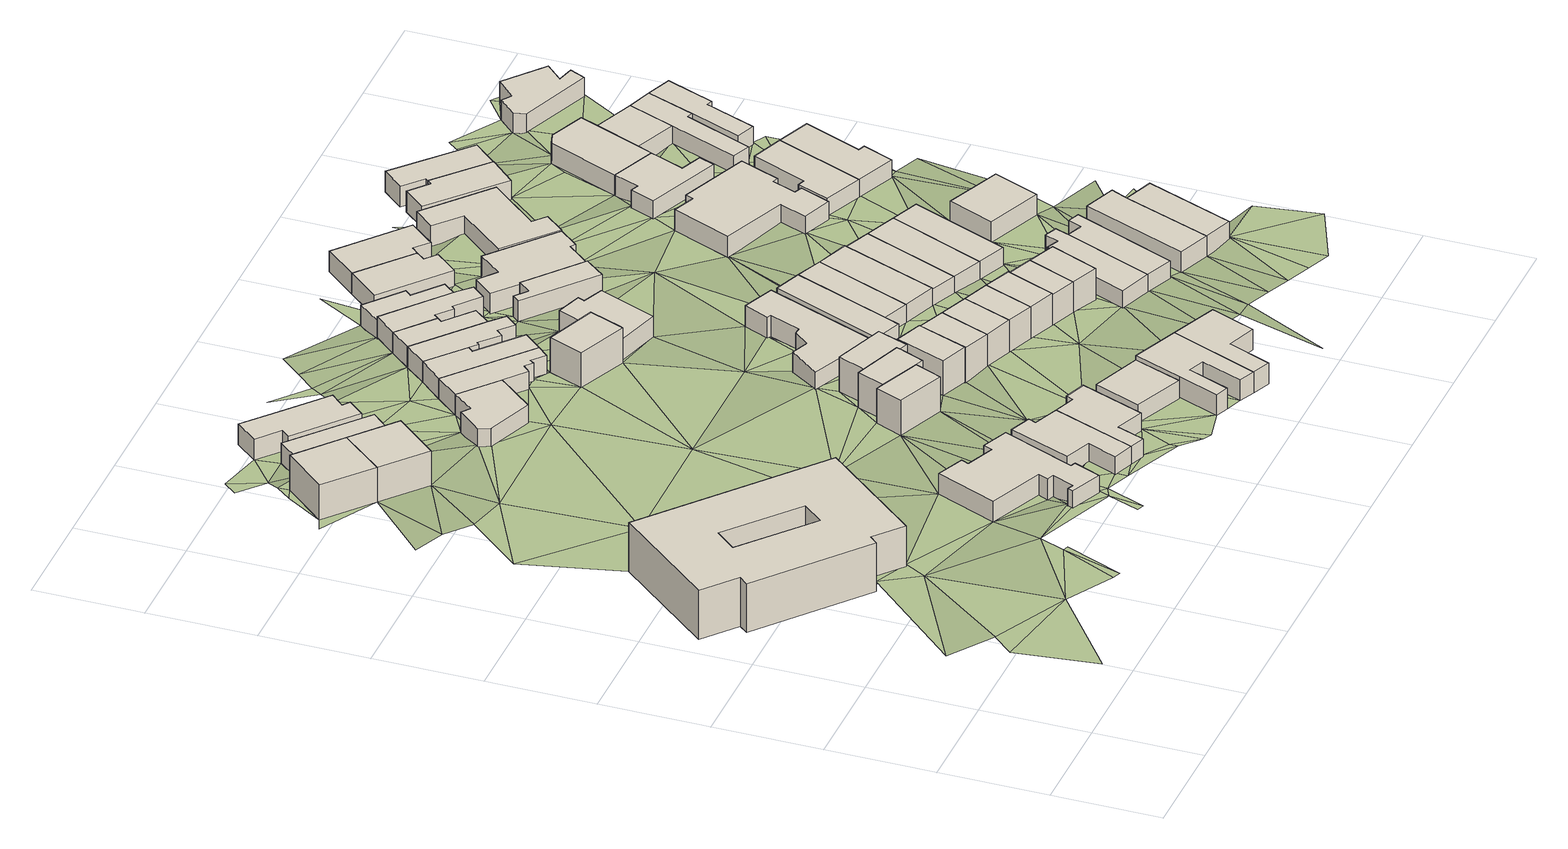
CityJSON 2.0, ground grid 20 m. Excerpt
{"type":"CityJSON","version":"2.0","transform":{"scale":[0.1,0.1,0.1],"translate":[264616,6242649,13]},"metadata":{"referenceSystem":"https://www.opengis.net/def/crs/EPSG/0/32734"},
"CityObjects":{
"building1":{"type":"Building","attributes":{"address":"Greatmore Street Art and Humanities Hub 66 Greatmore Street Woodstock Cape Town","building":"university","building:levels":3,"operator":"Centre for Humanities Research at the University of the Western Cape","building_height":9.7,"plus_code":"4FRW3FC3+4H2","ground_height":16.39,"roof_height":26.09},"geometry":[{"type":"Solid","lod":"1","boundaries":[[[[0,1,2,3]],[[1,4,5,2]],[[4,6,7,5]],[[6,8,9,7]],[[8,10,11,9]],[[10,12,13,11]],[[12,14,15,13]],[[14,0,3,15]],[[16,17,18,19]],[[17,20,21,18]],[[20,22,23,21]],[[22,16,19,23]],[[3,2,5,7,9,11,13,15],[19,18,21,23]],[[14,12,10,8,6,4,1,0],[22,20,17,16]]]]}]},
"building2":{"type":"Building","attributes":{"address":"27 Regent Road Woodstock Cape Town","building":"house","building:levels":2,"building_height":6.9,"plus_code":"4FRW3FC3+9GM","ground_height":15.21,"roof_height":22.11},"geometry":[{"type":"Solid","lod":"1","boundaries":[[[[24,25,26,27]],[[25,28,29,26]],[[28,30,31,29]],[[30,24,27,31]],[[27,26,29,31]],[[30,28,25,24]]]]}]},
"building3":{"type":"Building","attributes":{"address":"2 Ormskirk Street Woodstock Cape Town","building":"house","building:levels":1,"building_height":4.1,"plus_code":"4FRW3F93+XMJ","ground_height":18.58,"roof_height":22.68},"geometry":[{"type":"Solid","lod":"1","boundaries":[[[[32,33,34,35]],[[33,36,37,34]],[[36,38,39,37]],[[38,40,41,39]],[[40,42,43,41]],[[42,44,45,43]],[[44,46,47,45]],[[46,48,49,47]],[[48,50,51,49]],[[50,52,53,51]],[[52,54,55,53]],[[54,56,57,55]],[[56,58,59,57]],[[58,60,61,59]],[[60,62,63,61]],[[62,32,35,63]],[[35,34,37,39,41,43,45,47,49,51,53,55,57,59,61,63]],[[62,60,58,56,54,52,50,48,46,44,42,40,38,36,33,32]]]]}]},
"building4":{"type":"Building","attributes":{"address":"29 Regent Road Woodstock Cape Town","building":"house","building:levels":2,"building_height":6.9,"plus_code":"4FRW3FC3+9G5","ground_height":15.21,"roof_height":22.11},"geometry":[{"type":"Solid","lod":"1","boundaries":[[[[24,30,31,27]],[[30,64,65,31]],[[64,66,67,65]],[[66,24,27,67]],[[27,31,65,67]],[[66,64,30,24]]]]}]},
"building5":{"type":"Building","attributes":{"address":"40 Devon Street Woodstock Cape Town","building":"house","building:levels":1,"building_height":4.1,"plus_code":"4FRW3FC3+9HV","ground_height":14.3,"roof_height":18.4},"geometry":[{"type":"Solid","lod":"1","boundaries":[[[[68,69,70,71]],[[69,72,73,70]],[[72,74,75,73]],[[74,68,71,75]],[[71,70,73,75]],[[74,72,69,68]]]]}]},
"building6":{"type":"Building","attributes":{"address":"2A Ormskirk Street Woodstock Cape Town","building":"house","building:levels":1,"building_height":4.1,"plus_code":"4FRW3F93+XPF","ground_height":18.58,"roof_height":22.68},"geometry":[{"type":"Solid","lod":"1","boundaries":[[[[76,77,78,79]],[[77,80,81,78]],[[80,82,83,81]],[[82,84,85,83]],[[84,86,87,85]],[[86,88,89,87]],[[88,90,91,89]],[[90,76,79,91]],[[79,78,81,83,85,87,89,91]],[[90,88,86,84,82,80,77,76]]]]}]},
"building7":{"type":"Building","attributes":{"address":"38 Devon Street Woodstock Cape Town","building":"house","building:levels":1,"building_height":4.1,"plus_code":"4FRW3FC3+CH9","ground_height":14.3,"roof_height":18.4},"geometry":[{"type":"Solid","lod":"1","boundaries":[[[[92,93,94,95]],[[93,96,97,94]],[[96,98,99,97]],[[98,100,101,99]],[[100,102,103,101]],[[102,104,105,103]],[[104,106,107,105]],[[106,108,109,107]],[[108,92,95,109]],[[95,94,97,99,101,103,105,107,109]],[[108,106,104,102,100,98,96,93,92]]]]}]},
"building8":{"type":"Building","attributes":{"address":"2B Ormskirk Street Woodstock Cape Town","building":"house","building:levels":1,"building_height":4.1,"plus_code":"4FRW3F93+XP9","ground_height":18.6,"roof_height":22.7},"geometry":[{"type":"Solid","lod":"1","boundaries":[[[[77,76,79,78]],[[76,110,111,79]],[[110,112,113,111]],[[112,114,115,113]],[[114,116,117,115]],[[116,118,119,117]],[[118,120,121,119]],[[120,77,78,121]],[[78,79,111,113,115,117,119,121]],[[120,118,116,114,112,110,76,77]]]]}]},
"building9":{"type":"Building","attributes":{"address":"69 Devon Street Woodstock Cape Town","building":"house","building:levels":1,"building_height":4.1,"plus_code":"4FRW3FC3+8J9","ground_height":15.21,"roof_height":19.31},"geometry":[{"type":"Solid","lod":"1","boundaries":[[[[122,123,124,125]],[[123,126,127,124]],[[126,128,129,127]],[[128,130,131,129]],[[130,132,133,131]],[[132,134,135,133]],[[134,122,125,135]],[[125,124,127,129,131,133,135]],[[134,132,130,128,126,123,122]]]]}]},
"building10":{"type":"Building","attributes":{"address":"45B Greatmore Street Woodstock Cape Town","building":"house","building:levels":2,"building_height":6.9,"plus_code":"4FRW3FC3+3PG","ground_height":17.74,"roof_height":24.64},"geometry":[{"type":"Solid","lod":"1","boundaries":[[[[136,137,138,139]],[[137,140,141,138]],[[140,142,143,141]],[[142,144,145,143]],[[144,136,139,145]],[[139,138,141,143,145]],[[144,142,140,137,136]]]]}]},
"building11":{"type":"Building","attributes":{"address":"45A Greatmore Street Woodstock Cape Town","building":"house","building:levels":2,"building_height":6.9,"plus_code":"4FRW3FC3+3PX","ground_height":17.74,"roof_height":24.64},"geometry":[{"type":"Solid","lod":"1","boundaries":[[[[137,136,139,138]],[[136,146,147,139]],[[146,148,149,147]],[[148,150,151,149]],[[150,152,153,151]],[[152,154,155,153]],[[154,137,138,155]],[[138,139,147,149,151,153,155]],[[154,152,150,148,146,136,137]]]]}]},
"building12":{"type":"Building","attributes":{"address":"4 Ormskirk Street Woodstock Cape Town","building":"house","building:levels":1,"building_height":4.1,"plus_code":"4FRW3F93+XQ5","ground_height":18.6,"roof_height":22.7},"geometry":[{"type":"Solid","lod":"1","boundaries":[[[[156,157,158,159]],[[157,160,161,158]],[[160,162,163,161]],[[162,156,159,163]],[[159,158,161,163]],[[162,160,157,156]]]]}]},
"building13":{"type":"Building","attributes":{"address":"65 Devon Street Woodstock Cape Town","building":"house","building:levels":1,"building_height":4.1,"plus_code":"4FRW3FC3+8MG","ground_height":15.21,"roof_height":19.31},"geometry":[{"type":"Solid","lod":"1","boundaries":[[[[164,123,124,165]],[[123,122,125,124]],[[122,166,167,125]],[[166,168,169,167]],[[168,170,171,169]],[[170,172,173,171]],[[172,174,175,173]],[[174,176,177,175]],[[176,164,165,177]],[[165,124,125,167,169,171,173,175,177]],[[176,174,172,170,168,166,122,123,164]]]]}]},
"building14":{"type":"Building","attributes":{"address":"45 Greatmore Street Woodstock Cape Town","building":"house","building:levels":2,"building_height":6.9,"plus_code":"4FRW3FC3+4Q6","ground_height":17.74,"roof_height":24.64},"geometry":[{"type":"Solid","lod":"1","boundaries":[[[[152,150,151,153]],[[150,148,149,151]],[[148,178,179,149]],[[178,180,181,179]],[[180,182,183,181]],[[182,152,153,183]],[[153,151,149,179,181,183]],[[182,180,178,148,150,152]]]]}]},
"building15":{"type":"Building","attributes":{"address":"6 Ormskirk Street Woodstock Cape Town","building":"house","building:levels":1,"building_height":4.1,"plus_code":"4FRW3F93+WRG","ground_height":19.36,"roof_height":23.46},"geometry":[{"type":"Solid","lod":"1","boundaries":[[[[184,185,186,187]],[[185,188,189,186]],[[188,190,191,189]],[[190,192,193,191]],[[192,194,195,193]],[[194,196,197,195]],[[196,198,199,197]],[[198,200,201,199]],[[200,184,187,201]],[[187,186,189,191,193,195,197,199,201]],[[200,198,196,194,192,190,188,185,184]]]]}]},
"building16":{"type":"Building","attributes":{"address":"63 Devon Street Woodstock Cape Town","building":"house","building:levels":1,"building_height":4.1,"plus_code":"4FRW3FC3+8PJ","ground_height":15.21,"roof_height":19.31},"geometry":[{"type":"Solid","lod":"1","boundaries":[[[[164,176,177,165]],[[176,202,203,177]],[[202,204,205,203]],[[204,206,207,205]],[[206,208,209,207]],[[208,164,165,209]],[[165,177,203,205,207,209]],[[208,206,204,202,176,164]]]]}]},
"building17":{"type":"Building","attributes":{"address":"3C Ormskirk Street Woodstock Cape Town","building":"house","building:levels":2,"building_height":6.9,"plus_code":"4FRW3FC3+3QG","ground_height":17.74,"roof_height":24.64},"geometry":[{"type":"Solid","lod":"1","boundaries":[[[[210,211,212,213]],[[211,214,215,212]],[[214,216,217,215]],[[216,210,213,217]],[[213,212,215,217]],[[216,214,211,210]]]]}]},
"building18":{"type":"Building","attributes":{"address":"29A Regent Road Woodstock Cape Town","building":"house","building:levels":2,"building_height":6.9,"plus_code":"4FRW3FC3+7PP","ground_height":15.99,"roof_height":22.89},"geometry":[{"type":"Solid","lod":"1","boundaries":[[[[218,219,220,221]],[[219,222,223,220]],[[222,224,225,223]],[[224,226,227,225]],[[226,218,221,227]],[[221,220,223,225,227]],[[226,224,222,219,218]]]]}]},
"building19":{"type":"Building","attributes":{"address":"3B Ormskirk Street Woodstock Cape Town","building":"house","building:levels":2,"building_height":6.9,"plus_code":"4FRW3FC3+3RC","ground_height":17.51,"roof_height":24.41},"geometry":[{"type":"Solid","lod":"1","boundaries":[[[[228,229,230,231]],[[229,232,233,230]],[[232,234,235,233]],[[234,228,231,235]],[[231,230,233,235]],[[234,232,229,228]]]]}]},
"building20":{"type":"Building","attributes":{"address":"61 Devon Street Woodstock Cape Town","building":"house","building:levels":1,"building_height":4.1,"plus_code":"4FRW3FC3+9P6","ground_height":15.21,"roof_height":19.31},"geometry":[{"type":"Solid","lod":"1","boundaries":[[[[208,206,207,209]],[[206,236,237,207]],[[236,238,239,237]],[[238,240,241,239]],[[240,242,243,241]],[[242,244,245,243]],[[244,246,247,245]],[[246,248,249,247]],[[248,250,251,249]],[[250,208,209,251]],[[209,207,237,239,241,243,245,247,249,251]],[[250,248,246,244,242,240,238,236,206,208]]]]}]},
"building21":{"type":"Building","attributes":{"address":"8 Ormskirk Street Woodstock Cape Town","building":"house","building:levels":1,"building_height":4.1,"plus_code":"4FRW3F93+WVF","ground_height":19.36,"roof_height":23.46},"geometry":[{"type":"Solid","lod":"1","boundaries":[[[[200,198,199,201]],[[198,252,253,199]],[[252,254,255,253]],[[254,256,257,255]],[[256,258,259,257]],[[258,200,201,259]],[[201,199,253,255,257,259]],[[258,256,254,252,198,200]]]]}]},
"building22":{"type":"Building","attributes":{"address":"43 Greatmore Street Woodstock Cape Town","building":"house","building:levels":1,"building_height":4.1,"plus_code":"4FRW3FC3+5R6","ground_height":16.55,"roof_height":20.65},"geometry":[{"type":"Solid","lod":"1","boundaries":[[[[260,261,262,263]],[[261,264,265,262]],[[264,266,267,265]],[[266,268,269,267]],[[268,270,271,269]],[[270,272,273,271]],[[272,274,275,273]],[[274,276,277,275]],[[276,278,279,277]],[[278,260,263,279]],[[263,262,265,267,269,271,273,275,277,279]],[[278,276,274,272,270,268,266,264,261,260]]]]}]},
"building23":{"type":"Building","attributes":{"address":"59 Devon Street Woodstock Cape Town","building":"house","building:levels":1,"building_height":4.1,"plus_code":"4FRW3FC3+9P8","ground_height":15.21,"roof_height":19.31},"geometry":[{"type":"Solid","lod":"1","boundaries":[[[[250,248,249,251]],[[248,280,281,249]],[[280,282,283,281]],[[282,284,285,283]],[[284,286,287,285]],[[286,250,251,287]],[[251,249,281,283,285,287]],[[286,284,282,280,248,250]]]]}]},
"building24":{"type":"Building","attributes":{"address":"3A Ormskirk Street Woodstock Cape Town","building":"house","building:levels":2,"building_height":6.9,"plus_code":"4FRW3FC3+3R8","ground_height":17.51,"roof_height":24.41},"geometry":[{"type":"Solid","lod":"1","boundaries":[[[[234,232,233,235]],[[232,288,289,233]],[[288,290,291,289]],[[290,234,235,291]],[[235,233,289,291]],[[290,288,232,234]]]]}]},
"building25":{"type":"Building","attributes":{"address":"64 Greatmore Street Woodstock Cape Town","building":"house","building:levels":1,"building_height":4.1,"plus_code":"4FRW3FC3+7QF","ground_height":15.99,"roof_height":20.09},"geometry":[{"type":"Solid","lod":"1","boundaries":[[[[218,226,292,293]],[[226,294,295,292]],[[294,296,297,295]],[[296,298,299,297]],[[298,300,301,299]],[[300,302,303,301]],[[302,218,293,303]],[[293,292,295,297,299,301,303]],[[302,300,298,296,294,226,218]]]]}]},
"building26":{"type":"Building","attributes":{"address":"5B Ormskirk Street Woodstock Cape Town","building":"house","building:levels":2,"building_height":6.9,"plus_code":"4FRW3FC3+3R5","ground_height":17.51,"roof_height":24.41},"geometry":[{"type":"Solid","lod":"1","boundaries":[[[[290,288,289,291]],[[288,304,305,289]],[[304,306,307,305]],[[306,290,291,307]],[[291,289,305,307]],[[306,304,288,290]]]]}]},
"building27":{"type":"Building","attributes":{"address":"57 Devon Street Woodstock Cape Town","building":"house","building:levels":1,"building_height":4.1,"plus_code":"4FRW3FC3+9PP","ground_height":15.23,"roof_height":19.33},"geometry":[{"type":"Solid","lod":"1","boundaries":[[[[286,284,285,287]],[[284,308,309,285]],[[308,310,311,309]],[[310,312,313,311]],[[312,314,315,313]],[[314,316,317,315]],[[316,318,319,317]],[[318,320,321,319]],[[320,286,287,321]],[[287,285,309,311,313,315,317,319,321]],[[320,318,316,314,312,310,308,284,286]]]]}]},
"building28":{"type":"Building","attributes":{"address":"56 Regent Road Woodstock Cape Town","building":"house","building:levels":1,"building_height":4.1,"plus_code":"4FRW3FC3+5R4","ground_height":16.55,"roof_height":20.65},"geometry":[{"type":"Solid","lod":"1","boundaries":[[[[322,323,324,325]],[[323,326,327,324]],[[326,328,329,327]],[[328,330,331,329]],[[330,322,325,331]],[[325,324,327,329,331]],[[330,328,326,323,322]]]]}]},
"building29":{"type":"Building","attributes":{"address":"55 Devon Street Woodstock Cape Town","building":"house","building:levels":1,"building_height":4.1,"plus_code":"4FRW3FC3+9QR","ground_height":14.38,"roof_height":18.48},"geometry":[{"type":"Solid","lod":"1","boundaries":[[[[332,333,334,335]],[[333,336,337,334]],[[336,338,339,337]],[[338,340,341,339]],[[340,342,343,341]],[[342,332,335,343]],[[335,334,337,339,341,343]],[[342,340,338,336,333,332]]]]}]},
"building30":{"type":"Building","attributes":{"address":"5A Ormskirk Street Woodstock Cape Town","building":"house","building:levels":2,"building_height":6.9,"plus_code":"4FRW3FC3+2VV","ground_height":17.51,"roof_height":24.41},"geometry":[{"type":"Solid","lod":"1","boundaries":[[[[306,304,305,307]],[[304,344,345,305]],[[344,346,347,345]],[[346,306,307,347]],[[307,305,345,347]],[[346,344,304,306]]]]}]},
"building31":{"type":"Building","attributes":{"address":"58 Regent Road Woodstock Cape Town","building":"house","building:levels":1,"building_height":4.1,"plus_code":"4FRW3FC3+5V2","ground_height":16.55,"roof_height":20.65},"geometry":[{"type":"Solid","lod":"1","boundaries":[[[[322,330,331,325]],[[330,348,349,331]],[[348,350,351,349]],[[350,322,325,351]],[[325,331,349,351]],[[350,348,330,322]]]]}]},
"building32":{"type":"Building","attributes":{"address":"7B Ormskirk Street Woodstock Cape Town","building":"house","building:levels":2,"building_height":6.9,"plus_code":"4FRW3FC3+2VX","ground_height":17.23,"roof_height":24.13},"geometry":[{"type":"Solid","lod":"1","boundaries":[[[[352,353,354,355]],[[353,356,357,354]],[[356,358,359,357]],[[358,352,355,359]],[[355,354,357,359]],[[358,356,353,352]]]]}]},
"building33":{"type":"Building","attributes":{"address":"62 Greatmore Street Woodstock Cape Town","building":"house","building:levels":1,"building_height":4.1,"plus_code":"4FRW3FC3+8RC","ground_height":15.23,"roof_height":19.33},"geometry":[{"type":"Solid","lod":"1","boundaries":[[[[360,361,362,363]],[[361,364,365,362]],[[364,366,367,365]],[[366,368,369,367]],[[368,370,371,369]],[[370,360,363,371]],[[363,362,365,367,369,371]],[[370,368,366,364,361,360]]]]}]},
"building34":{"type":"Building","attributes":{"address":"53 Devon Street Woodstock Cape Town","building":"house","building:levels":1,"building_height":4.1,"plus_code":"4FRW3FC3+CQ8","ground_height":13.91,"roof_height":18.01},"geometry":[{"type":"Solid","lod":"1","boundaries":[[[[372,373,374,375]],[[373,376,377,374]],[[376,378,379,377]],[[378,380,381,379]],[[380,382,383,381]],[[382,372,375,383]],[[375,374,377,379,381,383]],[[382,380,378,376,373,372]]]]}]},
"building35":{"type":"Building","attributes":{"address":"7A Ormskirk Street Woodstock Cape Town","building":"house","building:levels":2,"building_height":6.9,"plus_code":"4FRW3FC3+2WM","ground_height":17.23,"roof_height":24.13},"geometry":[{"type":"Solid","lod":"1","boundaries":[[[[358,356,357,359]],[[356,384,385,357]],[[384,386,387,385]],[[386,358,359,387]],[[359,357,385,387]],[[386,384,356,358]]]]}]},
"building36":{"type":"Building","attributes":{"address":"60 Regent Road Woodstock Cape Town","building":"house","building:levels":1,"building_height":4.1,"plus_code":"4FRW3FC3+4VW","ground_height":16.55,"roof_height":20.65},"geometry":[{"type":"Solid","lod":"1","boundaries":[[[[350,348,349,351]],[[348,388,389,349]],[[388,390,391,389]],[[390,350,351,391]],[[351,349,389,391]],[[390,388,348,350]]]]}]},
"building37":{"type":"Building","attributes":{"address":"60 Greatmore Street Woodstock Cape Town","building":"house","building:levels":1,"building_height":4.1,"plus_code":"4FRW3FC3+8RV","ground_height":14.83,"roof_height":18.93},"geometry":[{"type":"Solid","lod":"1","boundaries":[[[[392,393,394,395]],[[393,396,397,394]],[[396,398,399,397]],[[398,400,401,399]],[[400,402,403,401]],[[402,404,405,403]],[[404,406,407,405]],[[406,408,409,407]],[[408,392,395,409]],[[395,394,397,399,401,403,405,407,409]],[[408,406,404,402,400,398,396,393,392]]]]}]},
"building38":{"type":"Building","attributes":{"address":"62 Regent Road Woodstock Cape Town","building":"house","building:levels":1,"building_height":4.1,"plus_code":"4FRW3FC3+4WJ","ground_height":16.3,"roof_height":20.4},"geometry":[{"type":"Solid","lod":"1","boundaries":[[[[410,411,412,413]],[[411,414,415,412]],[[414,416,417,415]],[[416,410,413,417]],[[413,412,415,417]],[[416,414,411,410]]]]}]},
"building39":{"type":"Building","attributes":{"address":"9 Ormskirk Street Woodstock Cape Town","building":"house","building:levels":1,"building_height":4.1,"plus_code":"4FRW3FC3+2W8","ground_height":17.23,"roof_height":21.33},"geometry":[{"type":"Solid","lod":"1","boundaries":[[[[418,419,420,421]],[[419,422,423,420]],[[422,424,425,423]],[[424,426,427,425]],[[426,428,429,427]],[[428,430,431,429]],[[430,432,433,431]],[[432,434,435,433]],[[434,418,421,435]],[[421,420,423,425,427,429,431,433,435]],[[434,432,430,428,426,424,422,419,418]]]]}]},
"building40":{"type":"Building","attributes":{"address":"51 Devon Street Woodstock Cape Town","building":"house","building:levels":1,"building_height":4.1,"plus_code":"4FRW3FC3+CRM","ground_height":13.91,"roof_height":18.01},"geometry":[{"type":"Solid","lod":"1","boundaries":[[[[372,382,383,375]],[[382,436,437,383]],[[436,438,439,437]],[[438,440,441,439]],[[440,442,443,441]],[[442,372,375,443]],[[375,383,437,439,441,443]],[[442,440,438,436,382,372]]]]}]},
"building41":{"type":"Building","attributes":{"address":"64 Regent Road Woodstock Cape Town","building":"house","building:levels":1,"building_height":4.1,"plus_code":"4FRW3FC3+4WG","ground_height":16.3,"roof_height":20.4},"geometry":[{"type":"Solid","lod":"1","boundaries":[[[[416,414,415,417]],[[414,444,445,415]],[[444,446,447,445]],[[446,416,417,447]],[[417,415,445,447]],[[446,444,414,416]]]]}]},
"building42":{"type":"Building","attributes":{"address":"11 Ormskirk Street Woodstock Cape Town","building":"house","building:levels":1,"building_height":4.1,"plus_code":"4FRW3FC3+2X7","ground_height":17.23,"roof_height":21.33},"geometry":[{"type":"Solid","lod":"1","boundaries":[[[[419,418,421,420]],[[418,448,449,421]],[[448,450,451,449]],[[450,452,453,451]],[[452,454,455,453]],[[454,419,420,455]],[[420,421,449,451,453,455]],[[454,452,450,448,418,419]]]]}]},
"building43":{"type":"Building","attributes":{"address":"66 Regent Road Woodstock Cape Town","building":"house","building:levels":1,"building_height":4.1,"plus_code":"4FRW3FC3+4W9","ground_height":16.3,"roof_height":20.4},"geometry":[{"type":"Solid","lod":"1","boundaries":[[[[446,444,445,447]],[[444,456,457,445]],[[456,458,459,457]],[[458,446,447,459]],[[447,445,457,459]],[[458,456,444,446]]]]}]},
"building44":{"type":"Building","attributes":{"address":"13 Ormskirk Street Woodstock Cape Town","building":"house","building:levels":1,"building_height":4.1,"plus_code":"4FRW3F93+XXX","ground_height":18.08,"roof_height":22.18},"geometry":[{"type":"Solid","lod":"1","boundaries":[[[[460,461,462,463]],[[461,464,465,462]],[[464,466,467,465]],[[466,468,469,467]],[[468,460,463,469]],[[463,462,465,467,469]],[[468,466,464,461,460]]]]}]},
"building45":{"type":"Building","attributes":{"address":"58 Greatmore Street Woodstock Cape Town","building":"house","building:levels":1,"building_height":4.1,"plus_code":"4FRW3FC3+9VP","ground_height":13.91,"roof_height":18.01},"geometry":[{"type":"Solid","lod":"1","boundaries":[[[[470,471,472,473]],[[471,474,475,472]],[[474,476,477,475]],[[476,478,479,477]],[[478,480,481,479]],[[480,482,483,481]],[[482,484,485,483]],[[484,470,473,485]],[[473,472,475,477,479,481,483,485]],[[484,482,480,478,476,474,471,470]]]]}]},
"building46":{"type":"Building","attributes":{"address":"15 Ormskirk Street Woodstock Cape Town","building":"house","building:levels":1,"building_height":4.1,"plus_code":"4FRW3F94+X2V","ground_height":18.08,"roof_height":22.18},"geometry":[{"type":"Solid","lod":"1","boundaries":[[[[461,460,463,462]],[[460,486,487,463]],[[486,488,489,487]],[[488,461,462,489]],[[462,463,487,489]],[[488,486,460,461]]]]}]},
"building47":{"type":"Building","attributes":{"address":"Gill House (NOAH) 43 Greatmore Street Woodstock Cape Town","building":"house","building:levels":1,"building:use":"residential","beds":"12","amenity":"social_facility","social_facility":"group_home","operator":"Neighbourhood Old Aged Homes (NOAH)","building_height":4.1,"plus_code":"4FRW3FC3+6WQ","ground_height":15.38,"roof_height":19.48},"geometry":[{"type":"Solid","lod":"1","boundaries":[[[[490,491,492,493]],[[491,494,495,492]],[[494,496,497,495]],[[496,498,499,497]],[[498,500,501,499]],[[500,502,503,501]],[[502,504,505,503]],[[504,506,507,505]],[[506,508,509,507]],[[508,510,511,509]],[[510,512,513,511]],[[512,490,493,513]],[[493,492,495,497,499,501,503,505,507,509,511,513]],[[512,510,508,506,504,502,500,498,496,494,491,490]]]]}]},
"building48":{"type":"Building","attributes":{"address":"68 Regent Road Woodstock Cape Town","building":"house","building:levels":1,"building_height":4.1,"plus_code":"4FRW3FC3+4X5","ground_height":17.06,"roof_height":21.16},"geometry":[{"type":"Solid","lod":"1","boundaries":[[[[514,515,516,517]],[[515,518,519,516]],[[518,520,521,519]],[[520,514,517,521]],[[517,516,519,521]],[[520,518,515,514]]]]}]},
"building49":{"type":"Building","attributes":{"address":"54 Greatmore Street Woodstock Cape Town","building":"house","building:levels":1,"building_height":4.1,"plus_code":"4FRW3FC3+CW6","ground_height":13.91,"roof_height":18.01},"geometry":[{"type":"Solid","lod":"1","boundaries":[[[[522,523,524,525]],[[523,526,527,524]],[[526,528,529,527]],[[528,530,531,529]],[[530,532,533,531]],[[532,522,525,533]],[[525,524,527,529,531,533]],[[532,530,528,526,523,522]]]]}]},
"building50":{"type":"Building","attributes":{"address":"41 Greatmore Street Woodstock Cape Town","building":"house","building:levels":1,"building_height":4.1,"plus_code":"4FRW3FC3+8X2","ground_height":14.53,"roof_height":18.63},"geometry":[{"type":"Solid","lod":"1","boundaries":[[[[534,535,536,537]],[[535,538,539,536]],[[538,540,541,539]],[[540,542,543,541]],[[542,544,545,543]],[[544,546,547,545]],[[546,548,549,547]],[[548,534,537,549]],[[537,536,539,541,543,545,547,549]],[[548,546,544,542,540,538,535,534]]]]}]},
"building51":{"type":"Building","attributes":{"address":"52 Greatmore Street Woodstock Cape Town","building":"house","building:levels":1,"building_height":4.1,"plus_code":"4FRW3FC3+CWH","ground_height":13.8,"roof_height":17.9},"geometry":[{"type":"Solid","lod":"1","boundaries":[[[[550,551,552,553]],[[551,554,555,552]],[[554,556,557,555]],[[556,558,559,557]],[[558,560,561,559]],[[560,550,553,561]],[[553,552,555,557,559,561]],[[560,558,556,554,551,550]]]]}]},
"building52":{"type":"Building","attributes":{"address":"31A Regent Road Woodstock Cape Town","building":"house","building:levels":1,"building_height":4.1,"plus_code":"4FRW3FC4+62J","ground_height":15.27,"roof_height":19.37},"geometry":[{"type":"Solid","lod":"1","boundaries":[[[[562,563,564,565]],[[563,566,567,564]],[[566,568,569,567]],[[568,570,571,569]],[[570,572,573,571]],[[572,562,565,573]],[[565,564,567,569,571,573]],[[572,570,568,566,563,562]]]]}]},
"building53":{"type":"Building","attributes":{"address":"33 Regent Road Woodstock Cape Town","building":"house","building:levels":1,"building_height":4.1,"plus_code":"4FRW3FC4+628","ground_height":15.27,"roof_height":19.37},"geometry":[{"type":"Solid","lod":"1","boundaries":[[[[562,572,573,565]],[[572,574,575,573]],[[574,576,577,575]],[[576,578,579,577]],[[578,580,581,579]],[[580,562,565,581]],[[565,573,575,577,579,581]],[[580,578,576,574,572,562]]]]}]},
"building54":{"type":"Building","attributes":{"address":"39 Greatmore Street Woodstock Cape Town","building":"house","building:levels":1,"building_height":4.1,"plus_code":"4FRW3FC3+8XW","ground_height":14.53,"roof_height":18.63},"geometry":[{"type":"Solid","lod":"1","boundaries":[[[[534,582,583,537]],[[582,584,585,583]],[[584,586,587,585]],[[586,588,589,587]],[[588,590,591,589]],[[590,535,536,591]],[[535,534,537,536]],[[537,583,585,587,589,591,536]],[[535,590,588,586,584,582,534]]]]}]},
"building55":{"type":"Building","attributes":{"address":"2 Oxford Street Woodstock Cape Town","building":"house","building:levels":1,"building_height":4.1,"plus_code":"4FRW3FC4+82M","ground_height":14.44,"roof_height":18.54},"geometry":[{"type":"Solid","lod":"1","boundaries":[[[[592,593,594,595]],[[593,596,597,594]],[[596,598,599,597]],[[598,592,595,599]],[[595,594,597,599]],[[598,596,593,592]]]]}]},
"building56":{"type":"Building","attributes":{"address":"4 Oxford Street Woodstock Cape Town","building":"house","building:levels":1,"building_height":4.1,"plus_code":"4FRW3FC4+72P","ground_height":14.44,"roof_height":18.54},"geometry":[{"type":"Solid","lod":"1","boundaries":[[[[598,596,597,599]],[[596,600,601,597]],[[600,602,603,601]],[[602,604,605,603]],[[604,606,607,605]],[[606,608,609,607]],[[608,598,599,609]],[[599,597,601,603,605,607,609]],[[608,606,604,602,600,596,598]]]]}]},
"building57":{"type":"Building","attributes":{"address":"6 Oxford Street Woodstock Cape Town","building":"house","building:levels":1,"building_height":4.1,"plus_code":"4FRW3FC4+832","ground_height":14.44,"roof_height":18.54},"geometry":[{"type":"Solid","lod":"1","boundaries":[[[[608,606,607,609]],[[606,610,611,607]],[[610,612,613,611]],[[612,614,615,613]],[[614,616,617,615]],[[616,618,619,617]],[[618,608,609,619]],[[609,607,611,613,615,617,619]],[[618,616,614,612,610,606,608]]]]}]},
"building58":{"type":"Building","attributes":{"address":"33 Greatmore Street Woodstock Cape Town","building":"house","building:levels":1,"building_height":4.1,"plus_code":"4FRW3FC4+C25","ground_height":13.75,"roof_height":17.85},"geometry":[{"type":"Solid","lod":"1","boundaries":[[[[620,621,622,623]],[[621,624,625,622]],[[624,626,627,625]],[[626,628,629,627]],[[628,630,631,629]],[[630,632,633,631]],[[632,634,635,633]],[[634,636,637,635]],[[636,620,623,637]],[[623,622,625,627,629,631,633,635,637]],[[636,634,632,630,628,626,624,621,620]]]]}]},
"terrain1":{"type":"TINRelief","geometry":[{"type":"CompositeSurface","lod":"1","boundaries":[[[638,639,640]],[[641,639,638]],[[642,643,641]],[[641,638,642]],[[644,643,642]],[[645,646,647]],[[648,649,638]],[[650,651,644]],[[644,642,650]],[[638,652,642]],[[649,648,653]],[[649,652,638]],[[646,645,654]],[[649,653,655]],[[1,656,657]],[[650,642,33]],[[652,33,642]],[[658,656,1]],[[656,659,657]],[[659,660,657]],[[661,30,662]],[[32,650,33]],[[33,652,663]],[[28,664,30]],[[658,650,32]],[[663,652,665]],[[64,661,660]],[[652,666,665]],[[30,661,64]],[[38,33,663]],[[28,25,667]],[[660,659,64]],[[33,38,36]],[[668,669,666]],[[663,670,40]],[[38,663,40]],[[666,671,665]],[[25,672,667]],[[669,673,666]],[[658,674,656]],[[673,671,666]],[[672,25,675]],[[32,676,658]],[[677,678,679]],[[680,671,673]],[[681,659,656]],[[675,678,672]],[[25,24,675]],[[680,673,682]],[[683,64,659]],[[684,680,86]],[[682,673,685]],[[60,58,62]],[[98,679,678]],[[678,675,72]],[[676,674,658]],[[58,56,62]],[[86,680,686]],[[686,680,682]],[[72,98,678]],[[687,682,685]],[[142,32,62]],[[86,54,684]],[[675,24,688]],[[656,674,681]],[[676,32,142]],[[659,689,683]],[[66,64,683]],[[690,687,685]],[[66,688,24]],[[142,62,56]],[[681,689,659]],[[100,98,72]],[[84,54,86]],[[72,102,100]],[[691,690,685]],[[72,692,102]],[[54,142,56]],[[691,693,690]],[[688,66,128]],[[683,128,66]],[[676,142,140]],[[694,695,690]],[[690,693,694]],[[102,692,696]],[[697,693,691]],[[688,128,692]],[[698,674,676]],[[84,144,54]],[[77,82,80]],[[694,693,697]],[[84,82,699]],[[154,676,140]],[[681,700,689]],[[697,701,694]],[[702,93,703]],[[142,54,144]],[[696,692,704]],[[82,77,699]],[[692,128,123]],[[123,128,126]],[[699,144,84]],[[705,694,701]],[[698,676,154]],[[674,706,681]],[[707,704,708]],[[77,118,699]],[[709,694,705]],[[77,120,118]],[[704,692,710]],[[694,709,116]],[[123,710,692]],[[140,137,154]],[[711,708,704]],[[700,681,712]],[[699,118,116]],[[713,708,711]],[[704,710,711]],[[705,185,709]],[[157,116,709]],[[144,699,216]],[[710,123,164]],[[712,714,700]],[[674,698,715]],[[681,706,712]],[[182,154,152]],[[674,224,706]],[[146,136,144]],[[146,144,216]],[[716,717,718]],[[210,216,699]],[[192,190,196]],[[698,154,182]],[[710,164,208]],[[719,699,116]],[[224,674,715]],[[184,116,157]],[[711,710,250]],[[250,718,711]],[[194,192,196]],[[178,146,216]],[[210,699,719]],[[706,720,712]],[[721,712,720]],[[250,710,208]],[[148,146,178]],[[182,180,698]],[[706,219,720]],[[214,178,216]],[[716,718,286]],[[720,722,723]],[[715,698,724]],[[722,720,219]],[[286,725,716]],[[718,250,286]],[[726,116,184]],[[727,719,116]],[[178,214,180]],[[722,219,728]],[[698,180,729]],[[206,204,236]],[[211,180,214]],[[726,727,116]],[[236,204,240]],[[715,724,730]],[[728,219,218]],[[236,240,238]],[[731,240,204]],[[732,730,724]],[[725,320,733]],[[180,211,734]],[[286,320,725]],[[729,180,734]],[[224,715,294]],[[726,184,200]],[[731,728,218]],[[226,224,294]],[[715,730,735]],[[731,244,240]],[[242,240,244]],[[211,736,734]],[[736,211,234]],[[731,218,302]],[[735,730,737]],[[715,735,261]],[[261,294,715]],[[731,302,244]],[[733,320,342]],[[726,738,727]],[[735,737,739]],[[310,284,282]],[[246,244,302]],[[323,729,734]],[[248,246,280]],[[284,310,308]],[[280,310,282]],[[736,234,740]],[[726,741,738]],[[742,726,200]],[[312,310,280]],[[368,246,302]],[[234,290,740]],[[736,743,744]],[[280,246,314]],[[742,200,258]],[[314,312,280]],[[246,368,314]],[[740,743,736]],[[300,368,302]],[[729,323,260]],[[741,726,745]],[[740,290,306]],[[746,747,748]],[[366,314,368]],[[296,300,298]],[[749,342,750]],[[745,726,742]],[[366,751,314]],[[752,342,749]],[[314,751,316]],[[753,743,740]],[[740,306,753]],[[754,368,300]],[[755,294,261]],[[751,366,361]],[[366,364,361]],[[750,756,757]],[[757,318,316]],[[300,296,754]],[[758,258,748]],[[759,316,751]],[[755,296,294]],[[258,758,742]],[[760,749,750]],[[757,316,759]],[[260,323,761]],[[306,762,753]],[[762,306,346]],[[261,260,755]],[[763,745,742]],[[750,757,760]],[[761,323,322]],[[757,759,760]],[[748,747,764]],[[742,765,763]],[[754,296,755]],[[400,759,766]],[[758,748,764]],[[346,767,762]],[[346,358,767]],[[759,400,760]],[[768,260,761]],[[769,747,770]],[[763,765,771]],[[754,755,772]],[[761,322,768]],[[769,764,747]],[[773,760,400]],[[771,765,774]],[[768,755,260]],[[768,322,350]],[[771,775,358]],[[775,767,358]],[[382,776,773]],[[771,774,428]],[[777,773,400]],[[396,772,755]],[[778,779,770]],[[772,396,393]],[[773,780,382]],[[779,769,770]],[[382,780,436]],[[777,780,773]],[[771,428,775]],[[777,400,398]],[[781,350,390]],[[778,782,783]],[[424,775,428]],[[784,424,428]],[[768,350,781]],[[764,769,785]],[[755,490,396]],[[778,783,779]],[[786,780,777]],[[398,787,777]],[[787,398,396]],[[768,490,755]],[[440,780,480]],[[783,782,788]],[[775,424,789]],[[390,416,781]],[[786,480,780]],[[775,789,790]],[[791,792,422]],[[789,424,422]],[[793,764,785]],[[396,794,787]],[[480,478,440]],[[775,790,458]],[[792,452,422]],[[440,478,795]],[[794,396,490]],[[768,781,796]],[[797,416,446]],[[790,789,798]],[[416,797,781]],[[788,799,783]],[[800,789,422]],[[422,452,800]],[[478,530,801]],[[802,787,803]],[[798,458,790]],[[800,452,793]],[[804,805,802]],[[797,446,458]],[[806,807,783]],[[787,794,803]],[[806,783,808]],[[797,809,781]],[[804,530,478]],[[490,512,510]],[[510,794,490]],[[793,785,810]],[[783,799,808]],[[811,809,797]],[[807,488,783]],[[800,793,810]],[[810,785,464]],[[802,812,804]],[[811,813,809]],[[814,797,458]],[[535,802,803]],[[804,812,530]],[[464,461,488]],[[815,794,510]],[[797,814,811]],[[802,535,812]],[[526,523,528]],[[811,816,813]],[[798,817,458]],[[816,818,813]],[[504,818,816]],[[535,803,819]],[[488,820,464]],[[821,800,810]],[[504,816,506]],[[506,816,822]],[[815,823,794]],[[510,508,815]],[[464,824,810]],[[458,817,814]],[[520,800,821]],[[520,817,798]],[[825,506,822]],[[535,826,812]],[[508,823,815]],[[508,506,825]],[[590,827,812]],[[828,817,520]],[[826,590,812]],[[520,821,829]],[[823,508,830]],[[535,590,826]],[[831,832,833]],[[830,508,825]],[[831,823,830]],[[828,520,829]],[[834,835,551]],[[551,827,590]],[[836,830,825]],[[817,828,837]],[[825,562,836]],[[838,831,830]],[[838,832,831]],[[590,588,551]],[[839,834,551]],[[838,582,832]],[[840,837,828]],[[840,841,837]],[[836,562,842]],[[588,621,551]],[[842,843,836]],[[839,551,621]],[[841,840,580]],[[836,843,844]],[[845,562,580]],[[562,845,842]],[[586,846,588]],[[847,839,621]],[[621,588,846]],[[843,848,844]],[[598,586,584]],[[620,847,621]],[[846,586,849]],[[586,598,849]],[[620,636,634]],[[634,850,620]],[[634,851,850]]]}]}
},
"vertices":[
[461,621,34],[158,876,34],[158,876,131],[461,621,131],[5,696,34],[5,696,131],[66,645,34],[66,645,131],[52,628,34],[52,628,131],[242,469,34],[242,469,131],[255,484,34],[255,484,131],[307,440,34],[307,440,131],[180,726,34],[306,618,34],[306,618,131],[180,726,131],[274,580,34],[274,580,131],[147,688,34],[147,688,131],
[296,1425,22],[213,1495,22],[213,1495,91],[296,1425,91],[145,1418,22],[145,1418,91],[228,1346,22],[228,1346,91],
[523,462,56],[475,348,56],[475,348,97],[523,462,97],[577,305,56],[577,305,97],[569,286,56],[569,286,97],[582,281,56],[582,281,97],[565,240,56],[565,240,97],[554,245,56],[554,245,97],[550,235,56],[550,235,97],[609,210,56],[609,210,97],[630,260,56],[630,260,97],[621,264,56],[621,264,97],[678,400,56],[678,400,97],[628,421,56],[628,421,97],[621,404,56],[621,404,97],[568,426,56],[568,426,97],[574,440,56],[574,440,97],
[306,1279,22],[306,1279,91],[374,1358,22],[374,1358,91],
[390,1380,13],[430,1425,13],[430,1425,54],[390,1380,54],[296,1540,13],[296,1540,54],[257,1495,13],[257,1495,54],
[710,190,56],[770,345,56],[770,345,97],[710,190,97],[723,364,56],[723,364,97],[729,378,56],[729,378,97],[689,394,56],[689,394,97],[644,279,56],[644,279,97],[694,259,56],[694,259,97],[671,204,56],[671,204,97],
[461,1510,13],[393,1568,13],[393,1568,54],[461,1510,54],[325,1627,13],[325,1627,54],[290,1586,13],[290,1586,54],[331,1551,13],[331,1551,54],[318,1536,13],[318,1536,54],[425,1445,13],[425,1445,54],[451,1475,13],[451,1475,54],[438,1485,13],[438,1485,54],
[738,179,56],[738,179,97],[757,230,56],[757,230,97],[810,209,56],[810,209,97],[856,328,56],[856,328,97],[815,343,56],[815,343,97],[810,330,56],[810,330,97],
[588,1257,22],[520,1315,22],[520,1315,63],[588,1257,63],[489,1276,22],[489,1276,63],[473,1288,22],[473,1288,63],[435,1244,22],[435,1244,63],[444,1223,22],[444,1223,63],[531,1190,22],[531,1190,63],
[792,600,47],[716,631,47],[716,631,116],[792,600,116],[702,637,47],[702,637,116],[681,587,47],[681,587,116],[771,550,47],[771,550,116],
[807,594,47],[807,594,116],[827,641,47],[827,641,116],[829,648,47],[829,648,116],[750,677,47],[750,677,116],[736,682,47],[736,682,116],
[958,273,56],[866,309,56],[866,309,97],[958,273,97],[830,223,56],[830,223,97],[924,184,56],[924,184,97],
[556,1357,22],[556,1357,63],[627,1224,22],[627,1224,63],[639,1237,22],[639,1237,63],[653,1225,22],[653,1225,63],[659,1233,22],[659,1233,63],[682,1213,22],[682,1213,63],[701,1233,22],[701,1233,63],
[843,635,47],[843,635,116],[865,693,47],[865,693,116],[770,728,47],[770,728,116],
[958,273,64],[924,184,64],[924,184,105],[958,273,105],[893,106,64],[893,106,105],[918,97,64],[918,97,105],[949,174,64],[949,174,105],[979,162,64],[979,162,105],[949,85,64],[949,85,105],[979,72,64],[979,72,105],[1046,237,64],[1046,237,105],
[730,1266,22],[730,1266,63],[652,1333,22],[652,1333,63],[661,1343,22],[661,1343,63],[595,1400,22],[595,1400,63],
[869,542,47],[905,636,47],[905,636,116],[869,542,116],[853,656,47],[853,656,116],[818,562,47],[818,562,116],
[779,1170,30],[684,1207,30],[684,1207,99],[779,1170,99],[658,1143,30],[658,1143,99],[752,1104,30],[752,1104,99],[755,1109,30],[755,1109,99],
[905,636,45],[869,542,45],[869,542,114],[905,636,114],[921,522,45],[921,522,114],[957,615,45],[957,615,114],
[675,1330,22],[675,1330,63],[679,1334,22],[679,1334,63],[714,1304,22],[714,1304,63],[725,1316,22],[725,1316,63],[751,1293,22],[751,1293,63],[771,1316,22],[771,1316,63],[745,1340,22],[745,1340,63],[628,1439,22],[628,1439,63],
[1013,58,64],[1013,58,105],[1046,138,64],[1046,138,105],[1100,118,64],[1100,118,105],[1133,201,64],[1133,201,105],
[976,924,36],[917,948,36],[917,948,77],[976,924,77],[896,901,36],[896,901,77],[903,898,36],[903,898,77],[881,840,36],[881,840,77],[868,841,36],[868,841,77],[845,813,36],[845,813,77],[813,826,36],[813,826,77],[767,769,36],[767,769,77],[893,715,36],[893,715,77],
[770,1370,22],[770,1370,63],[719,1413,22],[719,1413,63],[726,1421,22],[726,1421,63],[660,1477,22],[660,1477,63],
[974,502,45],[974,502,114],[1010,594,45],[1010,594,114],
[755,1109,71],[779,1170,71],[843,1083,30],[843,1083,71],[887,1191,30],[887,1191,71],[848,1207,30],[848,1207,71],[853,1220,30],[853,1220,71],[805,1236,30],[805,1236,71],
[1024,483,45],[1024,483,114],[1060,575,45],[1060,575,114],
[733,1429,22],[733,1429,63],[762,1405,22],[762,1405,63],[767,1411,22],[767,1411,63],[813,1373,22],[813,1373,63],[835,1398,22],[835,1398,63],[813,1420,22],[813,1420,63],[696,1517,22],[696,1517,63],
[1035,898,36],[985,917,36],[985,917,77],[1035,898,77],[901,710,36],[901,710,77],[952,690,36],[952,690,77],[964,718,36],[964,718,77],
[696,1517,14],[813,1420,14],[813,1420,55],[696,1517,55],[838,1450,14],[838,1450,55],[787,1492,14],[787,1492,55],[797,1504,14],[797,1504,55],[731,1559,14],[731,1559,55],
[1074,463,45],[1074,463,114],[1111,554,45],[1111,554,114],
[1012,698,36],[1012,698,77],[1084,878,36],[1084,878,77],
[1111,554,42],[1074,463,42],[1074,463,111],[1111,554,111],[1123,444,42],[1123,444,111],[1160,534,42],[1160,534,111],
[974,1248,22],[874,1331,22],[874,1331,63],[974,1248,63],[855,1308,22],[855,1308,63],[832,1327,22],[832,1327,63],[821,1314,22],[821,1314,63],[944,1211,22],[944,1211,63],
[823,1609,9],[773,1551,9],[773,1551,50],[823,1609,50],[890,1452,9],[890,1452,50],[926,1494,9],[926,1494,50],[905,1512,9],[905,1512,50],[918,1528,9],[918,1528,50],
[1174,423,42],[1174,423,111],[1212,513,42],[1212,513,111],
[1074,675,36],[1074,675,77],[1144,855,36],[1144,855,77],
[974,1248,18],[1011,1292,18],[1011,1292,59],[974,1248,59],[1019,1285,18],[1019,1285,59],[1050,1321,18],[1050,1321,59],[933,1420,18],[933,1420,59],[897,1377,18],[897,1377,59],[864,1404,18],[864,1404,59],[832,1367,18],[832,1367,59],[874,1331,18],[874,1331,59],
[1144,855,33],[1074,675,33],[1074,675,74],[1144,855,74],[1123,654,33],[1123,654,74],[1196,834,33],[1196,834,74],
[1227,350,42],[1295,516,42],[1295,516,83],[1227,350,83],[1304,541,42],[1304,541,83],[1281,551,42],[1281,551,83],[1270,525,42],[1270,525,83],[1247,535,42],[1247,535,83],[1216,461,42],[1216,461,83],[1205,466,42],[1205,466,83],[1166,372,42],[1166,372,83],
[929,1540,9],[929,1540,50],[955,1517,9],[955,1517,50],[995,1564,9],[995,1564,50],[873,1667,9],[873,1667,50],
[1180,630,33],[1180,630,74],[1255,810,33],[1255,810,74],
[1278,329,42],[1278,329,83],[1357,521,42],[1357,521,83],[1335,530,42],[1335,530,83],[1324,504,42],[1324,504,83],
[1233,608,33],[1233,608,74],[1307,789,33],[1307,789,74],
[1357,294,51],[1419,458,51],[1419,458,92],[1357,294,92],[1433,489,51],[1433,489,92],[1373,512,51],[1373,512,92],[1297,317,51],[1297,317,92],
[1066,1327,9],[1096,1363,9],[1096,1363,50],[1066,1327,50],[1073,1383,9],[1073,1383,50],[1150,1473,9],[1150,1473,50],[1035,1572,9],[1035,1572,50],[1002,1535,9],[1002,1535,50],[1050,1493,9],[1050,1493,50],[975,1406,9],[975,1406,50],
[1411,274,51],[1411,274,92],[1474,437,51],[1474,437,92],
[1166,1164,24],[1120,1053,24],[1120,1053,65],[1166,1164,65],[1242,1004,24],[1242,1004,65],[1222,954,24],[1222,954,65],[1277,932,24],[1277,932,65],[1300,989,24],[1300,989,65],[1285,995,24],[1285,995,65],[1303,1040,24],[1303,1040,65],[1313,1036,24],[1313,1036,65],[1343,1110,24],[1343,1110,65],[1214,1162,24],[1214,1162,65],[1208,1147,24],[1208,1147,65],
[1323,735,41],[1288,649,41],[1288,649,82],[1323,735,82],[1392,607,41],[1392,607,82],[1427,692,41],[1427,692,82],
[1221,1504,9],[1129,1587,9],[1129,1587,50],[1221,1504,50],[1122,1579,9],[1122,1579,50],[1087,1609,9],[1087,1609,50],[1052,1569,9],[1052,1569,50],[1177,1457,9],[1177,1457,50],
[1327,1264,15],[1244,1298,15],[1244,1298,56],[1327,1264,56],[1225,1251,15],[1225,1251,56],[1210,1257,15],[1210,1257,56],[1191,1211,15],[1191,1211,56],[1330,1155,15],[1330,1155,56],[1341,1184,15],[1341,1184,56],[1301,1200,15],[1301,1200,56],
[1221,1504,8],[1260,1548,8],[1260,1548,49],[1221,1504,49],[1133,1663,8],[1133,1663,49],[1098,1624,8],[1098,1624,49],[1134,1592,8],[1134,1592,49],[1129,1587,8],[1129,1587,49],
[1425,1073,23],[1365,1096,23],[1365,1096,64],[1425,1073,64],[1323,993,23],[1323,993,64],[1310,998,23],[1310,998,64],[1286,938,23],[1286,938,64],[1358,908,23],[1358,908,64],
[1433,878,23],[1433,878,64],[1456,935,23],[1456,935,64],[1443,940,23],[1443,940,64],[1487,1048,23],[1487,1048,64],
[1339,1292,15],[1339,1292,56],[1374,1378,15],[1374,1378,56],[1387,1410,15],[1387,1410,56],[1321,1437,15],[1321,1437,56],[1298,1430,15],[1298,1430,56],
[1374,1378,14],[1339,1292,14],[1339,1292,55],[1374,1378,55],[1417,1260,14],[1417,1260,55],[1451,1347,14],[1451,1347,55],
[1366,1133,14],[1366,1133,55],[1401,1119,14],[1401,1119,55],[1452,1246,14],[1452,1246,55],[1463,1242,14],[1463,1242,55],[1497,1331,14],[1497,1331,55],
[1426,1147,14],[1426,1147,55],[1461,1133,14],[1461,1133,55],[1498,1228,14],[1498,1228,55],[1509,1224,14],[1509,1224,55],[1543,1313,14],[1543,1313,55],
[1403,1557,8],[1372,1526,8],[1372,1526,48],[1403,1557,48],[1378,1503,8],[1378,1503,48],[1514,1451,8],[1514,1451,48],[1527,1480,8],[1527,1480,48],[1496,1488,8],[1496,1488,48],[1526,1519,8],[1526,1519,48],[1454,1579,8],[1454,1579,48],[1420,1545,8],[1420,1545,48],
[285,150,64],[108,183,61],[128,28,61],[143,223,61],[285,400,54],[74,284,52],[242,469,54],[274,580,45],[180,726,45],[147,688,43],[375,99,64],[422,204,66],[307,440,54],[255,484,54],[441,252,66],[390,93,64],[306,618,45],[432,200,66],[285,900,35],[124,1066,27],[461,621,47],[285,1150,29],[210,1168,29],[163,1207,29],[107,1233,27],[554,245,66],[119,1408,22],[550,235,66],[601,189,66],[189,1487,22],[579,131,66],[592,126,66],[565,240,66],[609,210,66],[211,1515,22],[621,199,66],[534,900,39],[257,1495,22],[534,650,47],[185,1582,13],[233,1540,13],[206,1606,13],[630,260,66],[534,1150,31],[671,204,65],[435,1244,31],[621,264,66],[669,181,65],[694,259,65],[710,190,65],[390,1380,22],[444,1223,31],[738,179,65],[784,134,65],[430,1425,22],[783,150,65],[810,209,65],[757,230,65],[425,1445,22],[817,102,65],[767,769,47],[783,400,56],[531,1190,31],[834,94,65],[371,1599,13],[399,1575,13],[451,1475,22],[893,106,65],[658,1143,31],[438,1485,22],[461,1510,22],[830,223,65],[534,1400,22],[485,1518,22],[627,1224,31],[475,1527,14],[588,1257,31],[783,900,39],[525,1569,14],[460,1625,14],[513,1550,14],[921,522,54],[653,1225,31],[639,1237,31],[682,1213,30],[659,1233,30],[813,826,39],[557,1605,14],[1032,400,54],[974,502,54],[701,1233,30],[893,715,47],[868,841,39],[730,1266,30],[845,813,39],[592,1645,14],[901,710,47],[896,901,39],[952,690,45],[881,840,39],[1024,483,54],[903,898,39],[1032,650,45],[1074,463,54],[1166,372,52],[1012,698,45],[964,718,45],[1123,444,54],[1132,6,72],[1231,174,61],[1198,176,61],[773,1551,14],[797,1504,22],[832,1367,22],[783,1650,14],[1074,675,45],[944,1211,26],[1032,1150,26],[787,1492,22],[838,1450,22],[1227,350,52],[864,1404,22],[890,1452,22],[1032,900,36],[1123,654,45],[1174,423,52],[1278,329,52],[1205,466,52],[897,1377,22],[1180,630,42],[1120,1053,26],[1297,317,52],[1278,155,61],[1212,513,52],[974,1248,26],[926,1494,18],[1216,461,52],[1233,608,42],[905,1512,22],[975,1406,18],[1321,137,61],[1357,294,52],[955,1517,18],[1222,954,33],[1369,118,61],[1411,274,61],[1270,525,52],[1373,512,52],[1050,1493,18],[1066,1327,18],[1413,100,61],[1288,649,42],[1281,650,42],[1295,516,52],[1324,504,52],[1357,521,52],[1191,1211,24],[1024,1602,9],[1242,1004,33],[1281,900,33],[1323,735,42],[1530,150,61],[1392,607,42],[1034,1614,9],[1096,1363,18],[1210,1257,24],[1150,1473,18],[1073,1383,18],[1436,303,51],[1470,386,51],[1512,270,61],[1277,932,33],[1425,589,41],[1286,938,33],[1177,1457,15],[1300,989,33],[1358,908,33],[1281,1150,24],[1310,998,33],[1433,878,32],[1285,995,33],[1225,1251,24],[1507,478,51],[1460,677,41],[1323,993,33],[1330,1155,24],[1522,551,41],[1365,1096,24],[1281,1400,15],[1221,1504,15],[1448,876,32],[1498,856,32],[1366,1133,24],[1341,1184,24],[1327,1264,24],[1301,1200,24],[1261,1559,8],[1168,1641,8],[1401,1119,24],[1456,935,32],[1417,1260,23],[1294,1596,8],[1500,1009,32],[1443,940,32],[1461,1133,23],[1426,1147,23],[1452,1246,23],[1486,1120,23],[1378,1503,15],[1310,1615,8],[1463,1242,23],[1514,1451,14],[1452,1595,8],[1532,1526,14]
]}
